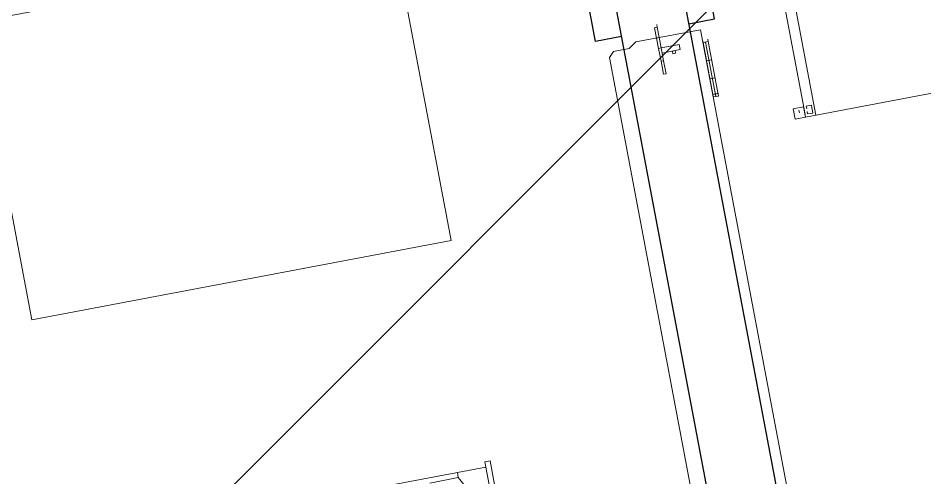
# Model space of a CAD drawing. Extents: x 407440 to 411585, y 6041728 to 6045069.
# Drawn here: x 410399.38 to 410419.14, y 6044268.66 to 6044278.68 of the extents above; entities that cross this region are included whole.
import ezdxf

# ---------------------------------------------------------------- set-up
doc = ezdxf.new("R2010")
doc.units = 0
doc.header["$LTSCALE"] = 5
doc.linetypes.add('foc-TIELINE', pattern=[1.875, 1.25, -0.625])
doc.layers.add('C-WS-T', color=13, linetype='Continuous', lineweight=9)
doc.layers.add('P-PROPOSED-EXISTING-H', color=59, linetype='Continuous')
doc.layers.add('T-TIE', color=201, linetype='foc-TIELINE')
doc.styles.add('80CG', font='ARIALN.TTF', dxfattribs={"height": 10})
doc.dimstyles.new('Compass 5 000', dxfattribs={"dimscale": 5, "dimtxt": 9, "dimasz": 2, "dimexe": 0.2, "dimexo": 0.0625, "dimgap": 0.5, "dimtad": 0, "dimtih": 1, "dimtoh": 1, "dimzin": 0, "dimdsep": 46, "dimtxsty": '80CG', "dimcen": 0.1, "dimse1": 1, "dimse2": 1, "dimclrd": 256, "dimclrt": 256, "dimaunit": 1, "dimadec": 4, "dimazin": 0, "dimtfac": 0.06, "dimtofl": 0, "dimtmove": 0, "dimatfit": 1, "dimfxl": 0.2, "dimtolj": 1, "dimtzin": 0, "dimlwd": -1, "dimarcsym": 0})

# ---------------------------------------------------------------- blocks, each defined once
blk = doc.blocks.new('P-RIG-877')
at = {"layer": 'T-TIE', "linetype": 'ByBlock', "lineweight": 25}
for points in [[(8.4383, -11.343), (8.2202, -11.343), (8.1513, -11.2741), (7.9906, -11.2741), (7.9906, -10.5393), (-4.1905, -10.5393), (-4.1905, -14.2246), (7.9906, -14.2246), (7.9906, -13.1914), (8.0021, -13.1914), (7.9217, -13.1684)], [(-2.5832, -14.2246), (-2.5832, -14.1098), (-4.0986, -14.1098), (-4.0986, -10.6541), (7.8873, -10.6541), (7.8873, -11.5037), (7.9906, -11.5037)], [(8.4383, -17.4048), (8.2202, -17.4048), (8.1513, -17.4737), (7.9906, -17.4737), (7.9906, -18.2084), (-4.1905, -18.2084), (-4.1905, -14.5231), (7.9906, -14.5231), (7.9906, -15.5564), (8.0021, -15.5564), (7.9217, -15.5794)], [(-2.5832, -14.5231), (-2.5832, -14.6379), (-4.0986, -14.6379), (-4.0986, -18.0936), (-2.8128, -18.0936), (-2.8128, -18.2084)]]:
    blk.add_lwpolyline(points, dxfattribs=at)
at = {"layer": 'T-TIE', "linetype": 'ByBlock', "lineweight": 18}
for points in [[(-2.101, -13.7998), (-2.0895, -13.7998), (-2.0895, -12.7321), (-2.101, -12.7321)], [(-2.6061, -13.731), (-2.6061, -13.7539), (-2.0895, -13.7539)], [(-2.6635, -13.7998), (-2.1239, -13.7998)], [(-2.2732, -14.1557), (-2.2617, -14.1557), (-2.2502, -14.1557), (-2.2502, -14.1672), (-2.2617, -14.1672), (-2.2617, -14.1557), (-2.2617, -14.1787), (-2.4913, -14.1787), (-2.5028, -14.1787)], [(-2.4913, -14.1672), (-2.2502, -14.1672), (-2.2502, -14.1787), (-2.2617, -14.1787), (-2.2617, -14.1672), (-2.2732, -14.1672), (-2.2617, -14.1672), (-2.2732, -14.1672), (-2.2617, -14.1672), (-2.2502, -14.1672), (-2.2502, -14.1557), (-2.4913, -14.1557), (-2.4913, -14.1787), (-2.4913, -14.1557), (-2.5028, -14.1557)], [(-2.411, -14.1557), (-2.411, -14.1787)], [(-2.3306, -14.1557), (-2.3306, -14.1787)], [(-2.2617, -14.1787), (-2.2617, -14.1557), (-2.2617, -14.1787), (-2.2732, -14.1787)], [(-2.5028, -14.3739), (-2.5487, -14.3739), (-2.5946, -14.3739), (-2.5487, -14.3739), (-2.5028, -14.3739), (-2.5028, -14.3624), (-2.5028, -14.282), (-2.4798, -14.282), (-2.4798, -14.3624)], [(-2.5946, -14.3739), (-2.5946, -14.3624), (-2.5946, -14.3739)], [(-2.5946, -14.3739), (-2.5946, -14.3624), (-2.5946, -14.3739)], [(-2.5028, -14.3624), (-2.5487, -14.3624), (-2.5028, -14.3624)], [(-2.4454, -14.3624), (-2.388, -14.3624)], [(-2.388, -14.3739), (-2.4454, -14.3739)], [(-0.8496, -15.4531), (-0.8496, -15.9467)], [(-0.8266, -15.7056), (-0.8266, -15.5794), (-0.6774, -15.499), (-0.62, -15.499), (-0.2755, -15.499)], [(-0.8266, -15.5794), (-0.8496, -15.5794)]]:
    blk.add_lwpolyline(points, dxfattribs=at)
at = {"layer": 'T-TIE', "linetype": 'ByBlock', "lineweight": 5}
for points in [[(-2.1354, -13.7654), (-2.1354, -13.7884), (-2.1239, -13.7884), (-2.1354, -13.7884), (-2.1354, -13.7654), (-2.1239, -13.7654), (-2.101, -13.7654), (-2.101, -13.7884)], [(-2.1125, -13.7884), (-2.101, -13.7884), (-2.101, -13.7654), (-2.1125, -13.7654)], [(-2.101, -13.7998), (-2.1239, -13.7998)], [(-2.1125, -13.8228), (-2.1239, -13.8228)]]:
    blk.add_lwpolyline(points, dxfattribs=at)
for points in [[(-2.1354, -13.7998), (-2.1354, -13.8458), (-2.0895, -13.8458), (-2.0895, -13.7998)], [(-2.1239, -13.8228), (-2.1125, -13.8228)]]:
    blk.add_lwpolyline(points, close=True, dxfattribs=at)
at = {"layer": 'T-TIE', "linetype": 'ByBlock', "lineweight": 18}
for points in [[(-0.1148, -14.592), (-0.0918, -14.569), (-0.0918, -14.5002), (-0.0689, -14.4657), (-0.0689, -14.1787), (-2.5487, -14.1787), (-2.5487, -14.4657), (-2.5258, -14.5002), (-2.5258, -14.569), (-2.5028, -14.592)], [(-2.2617, -14.1672), (-2.2502, -14.1672)], [(-2.4684, -14.305), (-2.4798, -14.305), (-2.4798, -14.3165), (-2.4684, -14.3165)], [(-2.5487, -14.3624), (-2.5946, -14.3624), (-2.6061, -14.3624), (-2.5946, -14.3624), (-2.5487, -14.3624), (-2.5487, -14.3739), (-2.5028, -14.3739), (-2.4454, -14.3739), (-2.388, -14.3739), (-2.388, -14.3624), (-2.4454, -14.3624), (-2.4454, -14.3739), (-2.388, -14.3739), (-2.388, -14.3624), (-2.4454, -14.3624), (-2.5028, -14.3624)], [(-1.8484, -15.4186), (-3.1687, -15.4186), (-3.1687, -17.2785), (-1.8484, -17.2785)], [(-0.8725, -15.4531), (-0.8725, -15.4301), (-0.6544, -15.4301), (-0.6544, -15.4531)]]:
    blk.add_lwpolyline(points, close=True, dxfattribs=at)

msp = doc.modelspace()

# ---------------------------------------------------------------- hatches: boundary and pattern name
at = {"layer": 'P-PROPOSED-EXISTING-H'}
h = msp.add_hatch(dxfattribs=at)
h.set_pattern_fill('ANSI31', color=256, scale=3.498392, style=0)
h.set_pattern_definition([(45, (-102.852, 2739.382), (-7.854113246, 7.854113246), [])])
edge = h.paths.add_edge_path()
edge.add_line((410849.565, 6043843.767), (410381.581, 6043755.258))
edge.add_line((410381.581, 6043755.258), (409934.712, 6043670.743))
edge.add_line((409934.712, 6043670.743), (409814.106, 6044308.44))
edge.add_line((409814.106, 6044308.44), (410263.945, 6044377.375))
edge.add_line((410263.945, 6044377.375), (410794.85, 6044458.734))
edge.add_line((410794.85, 6044458.734), (411169.273, 6044565.411))
edge.add_line((411169.273, 6044565.411), (411290.002, 6043927.065))
edge.add_line((411290.002, 6043927.065), (411039.067, 6043879.607))
edge.add_arc((410922.403, 6043977.554), 152.33, 241.43508, 319.98432, ccw=False)

# ---------------------------------------------------------------- block references
at = {"layer": 'T-TIE', "linetype": 'ByBlock', "xscale": 4.999999999955019, "yscale": 4.999999999955019, "zscale": 4.999999999955019, "rotation": 280.7096999997605}
msp.add_blockref('P-RIG-877', (410486.28, 6044279.077), dxfattribs=at)

# ---------------------------------------------------------------- leaders
at = {"layer": 'C-WS-T', "path_type": 1}
msp.add_leader([(410444.937, 6044275.387), (410404.209, 6044320.065)], dimstyle='Compass 5 000', override={"dimgap": 0.5, "dimtad": 0}, dxfattribs=at)

doc.saveas('drawing.dxf')
